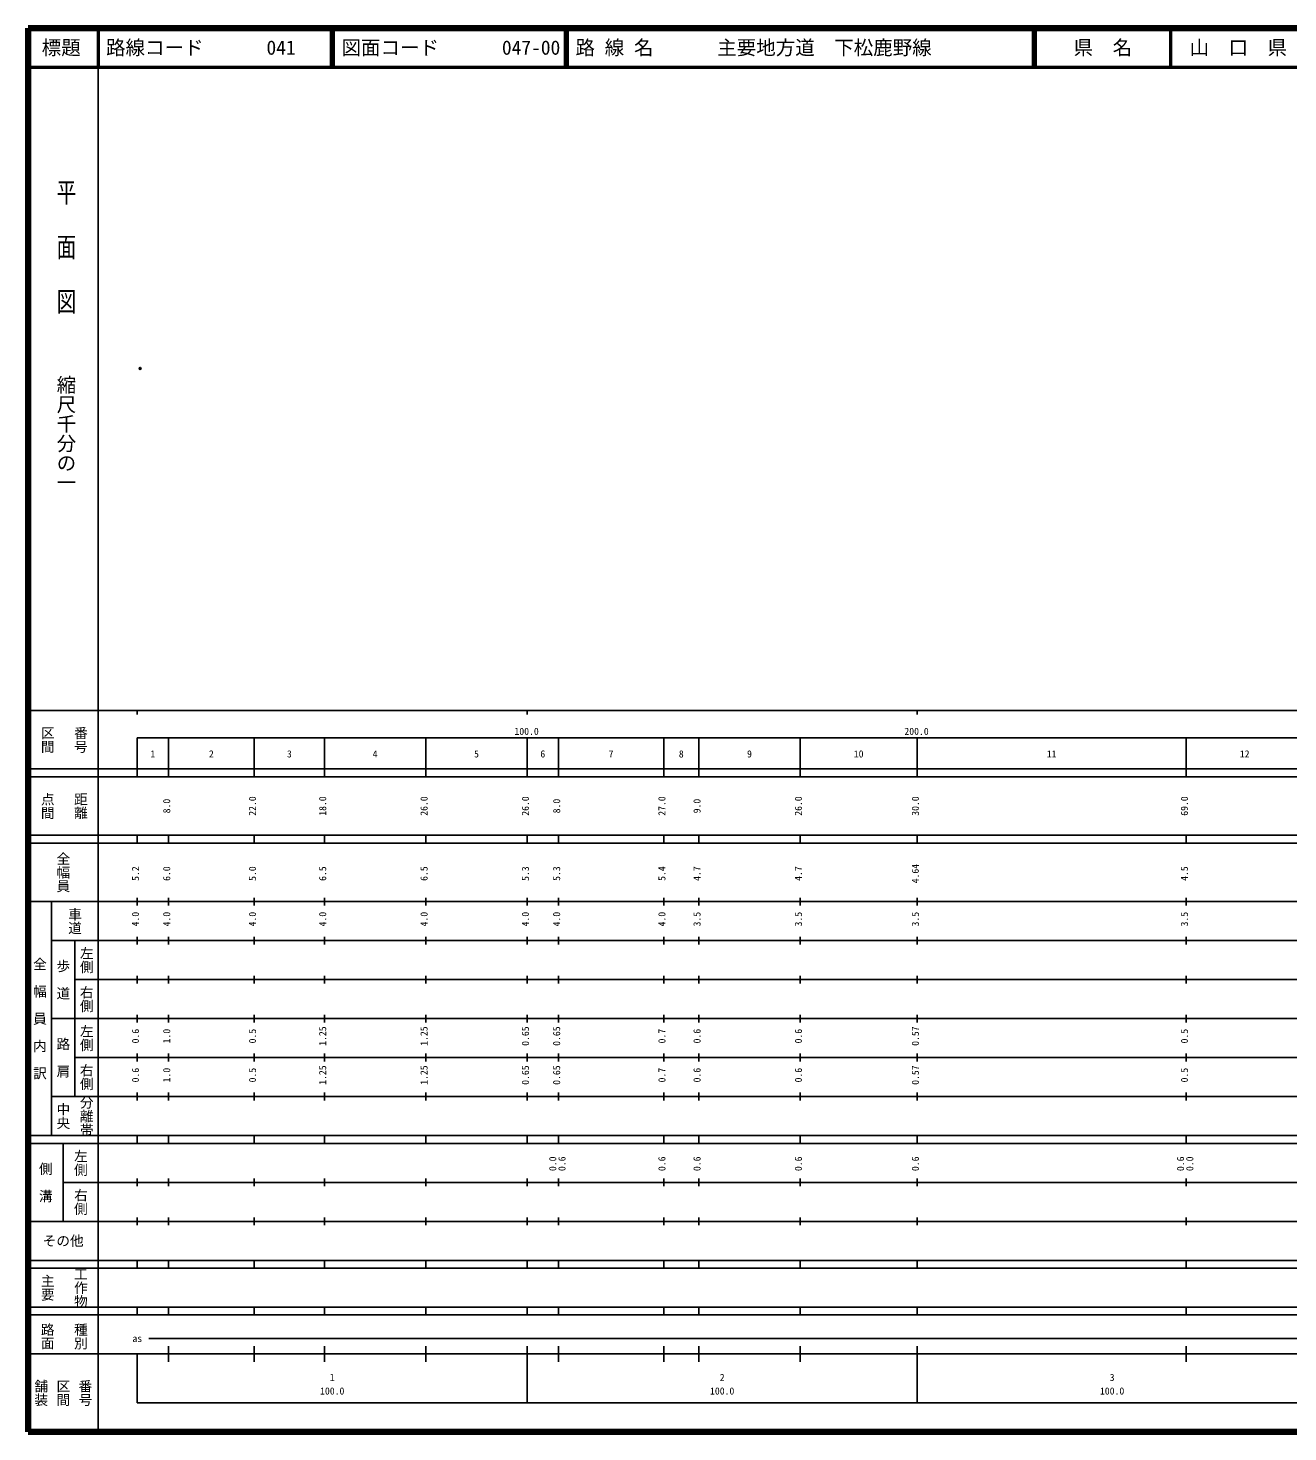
# Model space of a CAD drawing. Units: millimetres on the paper. Extents: x 40 to 680, y 20 to 380.
# Drawn here: x 40 to 363.1, y 20 to 380 of the extents above; entities that cross this region are included whole.
import ezdxf
from ezdxf.enums import TextEntityAlignment as Align

# ---------------------------------------------------------------- set-up
doc = ezdxf.new("R2010")
doc.units = ezdxf.units.MM
doc.header["$PDMODE"] = 32
doc.header["$PDSIZE"] = 0.5
doc.layers.add('M-OTRS', color=6, linetype='Continuous')
doc.layers.add('M-TTL-TXT', color=7, linetype='Continuous')
for name, color, linetype, lineweight in [('M-TTL', 2, 'Continuous', 140), ('M-TTL-BAND', 7, 'Continuous', 25), ('M-TTL-LINE', 7, 'Continuous', 50)]:
    doc.layers.add(name, color=color, linetype=linetype, lineweight=lineweight)
doc.styles.add('@ＭＳ ゴシック', font='')
doc.styles.add('ＭＳ ゴシック', font='')
doc.styles.get('@ＭＳ ゴシック').set_extended_font_data('@MS Gothic')
doc.styles.get('ＭＳ ゴシック').set_extended_font_data('MS Gothic')

msp = doc.modelspace()

# ---------------------------------------------------------------- linework, layer by layer
at = {"layer": 'M-OTRS'}
msp.add_point((68.712, 292.722), dxfattribs=at)
at = {"layer": 'M-TTL'}
for p, q in [((40, 380), (40, 20)), ((680, 380), (40, 380)), ((40, 20), (680, 20))]:
    msp.add_line(p, q, dxfattribs=at)
at = {"layer": 'M-TTL-BAND'}
for p, q in [((58, 370), (58, 20)), ((40, 205), (579, 205)), ((68, 205), (68, 204)), ((168, 205), (168, 204)), ((268, 205), (268, 204)), ((68, 198), (579, 198)), ((68, 198), (68, 188)), ((76, 188), (76, 198)), ((98, 188), (98, 198)), ((116, 188), (116, 198)), ((142, 188), (142, 198)), ((168, 188), (168, 198)), ((176, 188), (176, 198)), ((203, 188), (203, 198)), ((212, 188), (212, 198)), ((238, 188), (238, 198)), ((268, 188), (268, 198)), ((337, 188), (337, 198)), ((40, 190), (579, 190)), ((40, 188), (579, 188)), ((40, 173), (579, 173)), ((68, 171), (68, 173)), ((76, 171), (76, 173)), ((98, 171), (98, 173)), ((116, 171), (116, 173)), ((142, 171), (142, 173)), ((168, 171), (168, 173)), ((176, 171), (176, 173)), ((203, 171), (203, 173)), ((212, 171), (212, 173)), ((238, 171), (238, 173)), ((268, 171), (268, 173)), ((337, 171), (337, 173)), ((40, 171), (579, 171)), ((40, 156), (579, 156)), ((46, 96), (46, 156)), ((68, 155), (68, 157)), ((76, 155), (76, 157)), ((98, 155), (98, 157)), ((116, 155), (116, 157)), ((142, 155), (142, 157)), ((168, 155), (168, 157)), ((176, 155), (176, 157)), ((203, 155), (203, 157)), ((212, 155), (212, 157)), ((238, 155), (238, 157)), ((268, 155), (268, 157)), ((337, 155), (337, 157)), ((46, 146), (579, 146)), ((52, 146), (52, 106)), ((68, 145), (68, 147)), ((76, 145), (76, 147)), ((98, 145), (98, 147)), ((116, 145), (116, 147)), ((142, 145), (142, 147)), ((168, 145), (168, 147)), ((176, 145), (176, 147)), ((203, 145), (203, 147)), ((212, 145), (212, 147)), ((238, 145), (238, 147)), ((268, 145), (268, 147)), ((337, 145), (337, 147)), ((68, 135), (68, 137)), ((76, 135), (76, 137)), ((98, 135), (98, 137)), ((116, 135), (116, 137)), ((142, 135), (142, 137)), ((168, 135), (168, 137)), ((176, 135), (176, 137)), ((203, 135), (203, 137)), ((212, 135), (212, 137)), ((238, 135), (238, 137)), ((268, 135), (268, 137)), ((337, 135), (337, 137)), ((52, 136), (579, 136)), ((46, 126), (579, 126)), ((68, 125), (68, 127)), ((76, 125), (76, 127)), ((98, 125), (98, 127)), ((116, 125), (116, 127)), ((142, 125), (142, 127)), ((168, 125), (168, 127)), ((176, 125), (176, 127)), ((203, 125), (203, 127)), ((212, 125), (212, 127)), ((238, 125), (238, 127)), ((268, 125), (268, 127)), ((337, 125), (337, 127)), ((52, 116), (579, 116)), ((68, 115), (68, 117)), ((76, 115), (76, 117)), ((98, 115), (98, 117)), ((116, 115), (116, 117)), ((142, 115), (142, 117)), ((168, 115), (168, 117)), ((176, 115), (176, 117)), ((203, 115), (203, 117)), ((212, 115), (212, 117)), ((238, 115), (238, 117)), ((268, 115), (268, 117)), ((337, 115), (337, 117)), ((46, 106), (579, 106)), ((68, 105), (68, 107)), ((76, 105), (76, 107)), ((98, 105), (98, 107)), ((116, 105), (116, 107)), ((142, 105), (142, 107)), ((168, 105), (168, 107)), ((176, 105), (176, 107)), ((203, 105), (203, 107)), ((212, 105), (212, 107)), ((238, 105), (238, 107)), ((268, 105), (268, 107)), ((337, 105), (337, 107)), ((40, 96), (579, 96)), ((40, 94), (579, 94)), ((49, 94), (49, 74)), ((68, 94), (68, 96)), ((76, 94), (76, 96)), ((98, 94), (98, 96)), ((116, 94), (116, 96)), ((142, 94), (142, 96)), ((168, 94), (168, 96)), ((176, 94), (176, 96)), ((203, 94), (203, 96)), ((212, 94), (212, 96)), ((238, 94), (238, 96)), ((268, 94), (268, 96)), ((337, 94), (337, 96)), ((49, 84), (579, 84)), ((68, 83), (68, 85)), ((76, 83), (76, 85)), ((98, 83), (98, 85)), ((116, 83), (116, 85)), ((142, 83), (142, 85)), ((168, 83), (168, 85)), ((176, 83), (176, 85)), ((203, 83), (203, 85)), ((212, 83), (212, 85)), ((238, 83), (238, 85)), ((268, 83), (268, 85)), ((337, 83), (337, 85)), ((40, 74), (579, 74)), ((68, 73), (68, 75)), ((76, 73), (76, 75)), ((98, 73), (98, 75)), ((116, 73), (116, 75)), ((142, 73), (142, 75)), ((168, 73), (168, 75)), ((176, 73), (176, 75)), ((203, 73), (203, 75)), ((212, 73), (212, 75)), ((238, 73), (238, 75)), ((268, 73), (268, 75)), ((337, 73), (337, 75)), ((40, 64), (579, 64)), ((40, 62), (579, 62)), ((68, 62), (68, 64)), ((76, 62), (76, 64)), ((98, 62), (98, 64)), ((116, 62), (116, 64)), ((142, 62), (142, 64)), ((168, 62), (168, 64)), ((176, 62), (176, 64)), ((203, 62), (203, 64)), ((212, 62), (212, 64)), ((238, 62), (238, 64)), ((268, 62), (268, 64)), ((337, 62), (337, 64)), ((40, 52), (579, 52)), ((68, 50), (68, 52)), ((76, 50), (76, 52)), ((98, 50), (98, 52)), ((116, 50), (116, 52)), ((142, 50), (142, 52)), ((168, 50), (168, 52)), ((176, 50), (176, 52)), ((203, 50), (203, 52)), ((212, 50), (212, 52)), ((238, 50), (238, 52)), ((268, 50), (268, 52)), ((337, 50), (337, 52)), ((40, 50), (579, 50)), ((71, 44), (565, 44)), ((40, 40), (579, 40)), ((68, 40), (68, 27.5)), ((76, 38), (76, 42)), ((98, 38), (98, 42)), ((116, 38), (116, 42)), ((142, 38), (142, 42)), ((168, 27.5), (168, 42)), ((176, 38), (176, 42)), ((203, 38), (203, 42)), ((212, 38), (212, 42)), ((238, 38), (238, 42)), ((268, 27.5), (268, 42)), ((337, 38), (337, 42)), ((68, 27.5), (579, 27.5))]:
    msp.add_line(p, q, dxfattribs=at)
at = {"layer": 'M-TTL-LINE'}
for p, q in [((58, 380), (58, 370)), ((117.75, 380), (117.75, 370)), ((118.25, 380), (118.25, 370)), ((177.75, 380), (177.75, 370)), ((178.25, 380), (178.25, 370)), ((297.75, 380), (297.75, 370)), ((298.25, 380), (298.25, 370)), ((333, 380), (333, 370)), ((40, 370), (680, 370))]:
    msp.add_line(p, q, dxfattribs=at)

# ---------------------------------------------------------------- texts
at = {"layer": 'M-TTL-BAND', "style": '@ＭＳ ゴシック', "width": 1.4}
msp.add_text('平  面  図', height=3.666, rotation=270, dxfattribs=at).set_placement((49.777, 306.475), align=Align.MIDDLE_RIGHT)
at = {"layer": 'M-TTL-BAND', "style": '@ＭＳ ゴシック'}
msp.add_text('縮尺千分の一', height=3.666, rotation=270, dxfattribs=at).set_placement((49.777, 261.03), align=Align.MIDDLE_RIGHT)
for s, p in [('区間', (45, 197.5)), ('番号', (53.5, 197.5)), ('点間', (45, 180.5)), ('距離', (53.5, 180.5)), ('全幅員', (49, 163.5)), ('車道', (52, 151)), ('左側', (55, 141)), ('全\u3000幅\u3000員\u3000内\u3000訳', (43, 126)), ('歩\u3000道', (49, 136)), ('右側', (55, 131)), ('左側', (55, 121)), ('路\u3000肩', (49, 116)), ('右側', (55, 111)), ('分離帯', (55, 101)), ('中央', (49, 101)), ('左側', (53.5, 89)), ('側\u3000溝', (44.5, 84)), ('右側', (53.5, 79)), ('工作物', (53.5, 57)), ('主要', (45, 57)), ('路面', (45, 44.5)), ('種別', (53.5, 44.5)), ('舗装', (43.333, 30)), ('区間', (49, 30)), ('番号', (54.667, 30))]:
    msp.add_text(s, height=2.566, rotation=270, dxfattribs=at).set_placement(p, align=Align.MIDDLE_CENTER)
at = {"layer": 'M-TTL-BAND', "style": 'ＭＳ ゴシック'}
for s, p in [('100.0', (167.844, 198.195)), ('200.0', (267.844, 198.195)), ('1', (72, 192.405)), ('2', (87, 192.405)), ('3', (107, 192.405)), ('4', (129, 192.405)), ('5', (155, 192.405)), ('6', (172, 192.405)), ('7', (189.5, 192.405)), ('8', (207.5, 192.405)), ('9', (225, 192.405)), ('10', (253, 192.405)), ('11', (302.5, 192.405)), ('12', (352, 192.405)), ('as', (68, 42.5)), ('1', (118, 32.523)), ('2', (218, 32.523)), ('3', (318, 32.523)), ('100.0', (118, 29.033)), ('100.0', (218, 29.033)), ('100.0', (318, 29.033))]:
    msp.add_text(s, height=1.833, dxfattribs=at).set_placement(p, align=Align.BOTTOM_CENTER)
for s, p in [('8.0', (77, 180.5)), ('22.0', (99, 180.5)), ('18.0', (117, 180.5)), ('26.0', (143, 180.5)), ('26.0', (169, 180.5)), ('8.0', (177, 180.5)), ('27.0', (204, 180.5)), ('9.0', (213, 180.5)), ('26.0', (239, 180.5)), ('30.0', (269, 180.5)), ('69.0', (338, 180.5)), ('5.2', (69, 163.174)), ('6.0', (77, 163.174)), ('5.0', (99, 163.174)), ('6.5', (117, 163.174)), ('6.5', (143, 163.174)), ('5.3', (169, 163.174)), ('5.3', (177, 163.174)), ('5.4', (204, 163.174)), ('4.7', (213, 163.174)), ('4.7', (239, 163.174)), ('4.64', (269, 163.174)), ('4.5', (338, 163.174)), ('4.0', (69, 151.5)), ('4.0', (77, 151.5)), ('4.0', (99, 151.5)), ('4.0', (117, 151.5)), ('4.0', (143, 151.5)), ('4.0', (169, 151.5)), ('4.0', (177, 151.5)), ('4.0', (204, 151.5)), ('3.5', (213, 151.5)), ('3.5', (239, 151.5)), ('3.5', (269, 151.5)), ('3.5', (338, 151.5)), ('0.6', (69, 121.5)), ('1.0', (77, 121.5)), ('0.5', (99, 121.5)), ('1.25', (117, 121.5)), ('1.25', (143, 121.5)), ('0.65', (169, 121.5)), ('0.65', (177, 121.5)), ('0.7', (204, 121.5)), ('0.6', (213, 121.5)), ('0.6', (239, 121.5)), ('0.57', (269, 121.5)), ('0.5', (338, 121.5)), ('0.6', (69, 111.5)), ('1.0', (77, 111.5)), ('0.5', (99, 111.5)), ('1.25', (117, 111.5)), ('1.25', (143, 111.5)), ('0.65', (169, 111.5)), ('0.65', (177, 111.5)), ('0.7', (204, 111.5)), ('0.6', (213, 111.5)), ('0.6', (239, 111.5)), ('0.57', (269, 111.5)), ('0.5', (338, 111.5)), ('0.0', (176, 88.764)), ('0.6', (178.37, 88.764)), ('0.6', (204, 88.764)), ('0.6', (213, 88.764)), ('0.6', (239, 88.764)), ('0.6', (269, 88.764)), ('0.6', (337, 88.764)), ('0.0', (339.37, 88.764))]:
    msp.add_text(s, height=1.833, rotation=90, dxfattribs=at).set_placement(p, align=Align.BOTTOM_CENTER)
msp.add_text('その他', height=2.566, dxfattribs=at).set_placement((49, 69), align=Align.MIDDLE_CENTER)
at = {"layer": 'M-TTL-TXT', "style": 'ＭＳ ゴシック'}
for s, p in [('標題', (48.5, 375)), ('県\u3000名', (315.625, 375)), ('山\u3000口\u3000県', (350.375, 375))]:
    msp.add_text(s, height=3.666, dxfattribs=at).set_placement(p, align=Align.MIDDLE_CENTER)
for s, p in [('路線コード', (60, 375)), ('041', (101.142, 375)), ('図面コード', (120.38, 375)), ('047-00', (161.521, 375)), ('路 線 名', (180.38, 375)), ('主要地方道\u3000下松鹿野線', (216.734, 375))]:
    msp.add_text(s, height=3.666, dxfattribs=at).set_placement(p, align=Align.MIDDLE_LEFT)

doc.saveas('drawing.dxf')
